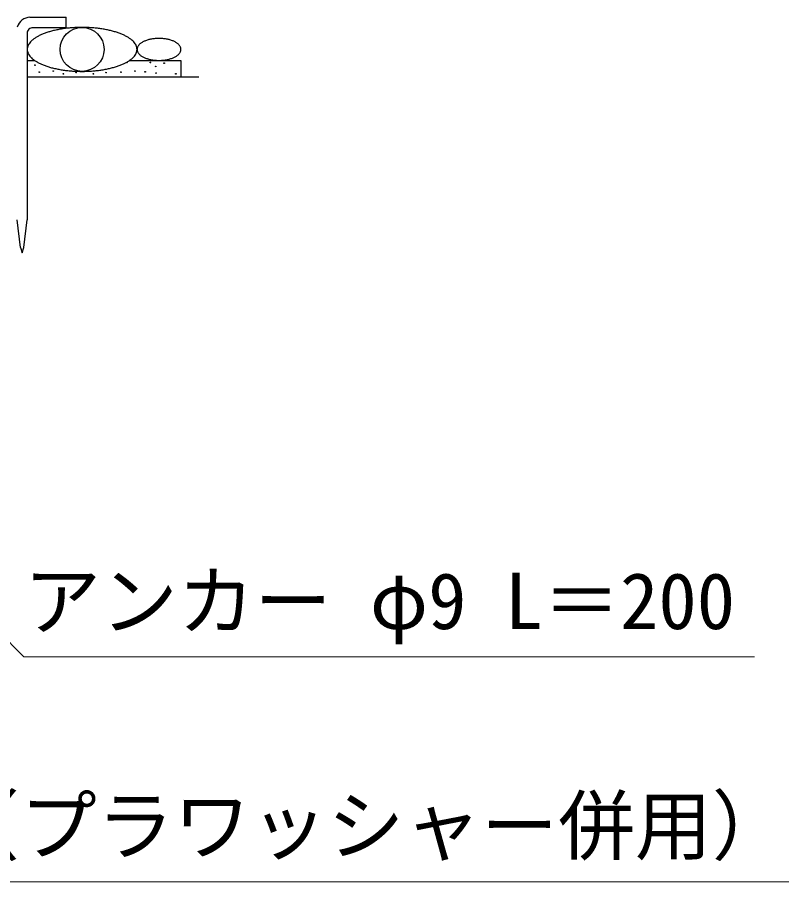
# Model space of a CAD drawing. Units: millimetres, scale not verified. Extents: x 200 to 8200, y 200 to 5838.
# Drawn here: x 3081 to 3783, y 2998 to 3785 of the extents above; entities that cross this region are included whole.
import ezdxf
from ezdxf.enums import TextEntityAlignment as Align

# ---------------------------------------------------------------- set-up
doc = ezdxf.new("R2010")
doc.units = ezdxf.units.MM
doc.header["$LTSCALE"] = 20
doc.layers.add('C-STR', color=7, linetype='Continuous', lineweight=25)
doc.layers.add('C-STR-HTXT', color=1, linetype='Continuous', lineweight=13)
doc.styles.add('ＭＳ ゴシック', font='')
doc.styles.get('ＭＳ ゴシック').set_extended_font_data('MS Gothic')

msp = doc.modelspace()

# ---------------------------------------------------------------- linework, layer by layer
at = {"layer": 'C-STR'}
for p, q in [((3092.25, 3785.19), (3125.19, 3785.19)), ((3125.19, 3775.58), (3125.19, 3785.19)), ((3125.19, 3775.58), (3095.14, 3775.58)), ((3089.73, 3770.6), (3089.73, 3600.6)), ((3089.73, 3745.93), (3096.43, 3745.93)), ((3183.03, 3745.93), (3229.73, 3745.93)), ((3229.73, 3745.93), (3229.73, 3730.93)), ((3089.73, 3730.93), (3246.11, 3730.93)), ((3083.73, 3575.6), (3080.73, 3600.6)), ((3086.73, 3575.6), (3089.73, 3600.6)), ((3083.73, 3575.6), (3085.23, 3570.6)), ((3085.23, 3570.6), (3086.73, 3575.6))]:
    msp.add_line(p, q, dxfattribs=at)
at = {"layer": 'C-STR', "color": 3}
msp.add_circle((3139.73, 3755.93), 20, dxfattribs=at)
at = {"layer": 'C-STR'}
for centre in [(3096.83, 3741.52), (3180.47, 3744.12), (3201.89, 3743.95), (3206.71, 3740.49), (3214.42, 3743.34), (3100.74, 3735.23), (3113.51, 3736.21), (3122.68, 3733.69), (3134.24, 3734.83), (3150.01, 3733.69), (3161.57, 3734.83), (3175.1, 3735.23), (3187.87, 3736.21), (3197.16, 3735.55), (3207.05, 3734.36), (3225.11, 3733.69)]:
    msp.add_circle(centre, 0.3, dxfattribs=at)
for centre, radius, start, end in [((3092.41, 3773.07), 12.12, 90.74558, 164.52089), ((3094.73, 3770.6), 5, 85.32404, 180), ((3130.54, 3702.65), 72.34, 105.62913, 108.49659), ((3133.45, 3692.1), 83.28, 102.99034, 105.60227), ((3135.78, 3681.86), 93.79, 100.55516, 102.96972), ((3137.51, 3672.42), 103.38, 98.27556, 100.53966), ((3138.67, 3664.26), 111.62, 96.11195, 98.26438), ((3139.35, 3657.79), 118.12, 94.03069, 96.10453), ((3139.65, 3653.36), 122.57, 92.00225, 94.02669), ((3139.73, 3651.18), 124.75, 89.9996, 92.00147), ((3139.73, 3651.38), 124.55, 87.99693, 90.002), ((3139.83, 3653.94), 121.98, 85.96843, 88.00263), ((3140.19, 3658.74), 117.17, 83.88707, 85.9777), ((3140.94, 3665.51), 110.36, 81.7233, 83.90037), ((3142.2, 3673.92), 101.86, 79.44349, 81.74129), ((3144.03, 3683.52), 92.09, 77.008, 79.46712), ((3146.45, 3693.85), 81.48, 74.36878, 77.03862), ((3149.46, 3704.4), 70.5, 71.46608, 74.4082), ((3106.93, 3749.75), 19.26, 130.54611, 137.45369), ((3110.77, 3745.17), 25.23, 124.65344, 130.42339), ((3114.91, 3739.1), 32.58, 119.68939, 124.55791), ((3119.13, 3731.59), 41.2, 115.4498, 119.61538), ((3123.25, 3722.8), 50.9, 111.77238, 115.39241), ((3127.1, 3713.03), 61.4, 108.53125, 111.7278), ((3152.97, 3714.71), 59.61, 68.22417, 71.51678), ((3156.88, 3724.34), 49.22, 64.54574, 68.28947), ((3161.03, 3732.93), 39.68, 60.3049, 64.62992), ((3165.25, 3740.22), 31.26, 55.33954, 60.41315), ((3169.35, 3746.04), 24.14, 49.44603, 55.47713), ((3173.12, 3750.37), 18.4, 42.38455, 49.61565), ((3207.49, 3737.69), 27.99, 106.08787, 109.24914), ((3208.32, 3734.77), 31.04, 103.11312, 106.06574), ((3208.93, 3732.07), 33.8, 100.3056, 103.09624), ((3209.35, 3729.74), 36.17, 97.62454, 100.29328), ((3209.59, 3727.89), 38.03, 95.03422, 97.6163), ((3209.7, 3726.62), 39.31, 92.50251, 95.02975), ((3209.73, 3726), 39.93, 89.99955, 92.50164), ((3209.73, 3726.06), 39.87, 87.49657, 90.00223), ((3209.77, 3726.79), 39.14, 84.96482, 87.50292), ((3209.89, 3728.16), 37.76, 82.37441, 84.97507), ((3210.16, 3730.1), 35.81, 79.69321, 82.38897), ((3210.61, 3732.5), 33.37, 76.88551, 79.71265), ((3211.26, 3735.24), 30.55, 73.91052, 76.91062), ((3212.13, 3738.19), 27.47, 70.72066, 73.94233), ((3097.91, 3755.92), 8.18, 167.61788, 179.9235), ((3098.94, 3755.66), 9.24, 156.12586, 167.43816), ((3100.86, 3754.77), 11.36, 146.08473, 155.92162), ((3103.57, 3752.89), 14.66, 137.60859, 145.89773), ((3176.39, 3753.28), 14.02, 33.91358, 42.5801), ((3178.98, 3754.98), 10.93, 23.88374, 34.10992), ((3180.76, 3755.74), 8.99, 12.40605, 24.02993), ((3181.63, 3755.93), 8.1, 0.01549, 12.44312), ((3194.79, 3755.93), 5.06, 170.05423, 179.96474), ((3195.16, 3755.85), 5.44, 160.53163, 169.96548), ((3195.85, 3755.6), 6.17, 151.75802, 160.418), ((3196.81, 3755.06), 7.28, 143.8896, 151.63954), ((3198.01, 3754.16), 8.78, 136.94236, 143.7791), ((3199.39, 3752.86), 10.67, 130.84531, 136.84569), ((3200.86, 3751.12), 12.95, 125.48889, 130.76379), ((3202.37, 3748.97), 15.57, 120.75597, 125.42158), ((3203.84, 3746.47), 18.48, 116.53747, 120.70109), ((3205.22, 3743.67), 21.59, 112.73815, 116.49309), ((3206.45, 3740.71), 24.8, 109.27742, 112.70255), ((3213.2, 3741.21), 24.27, 67.25955, 70.76048), ((3214.46, 3744.15), 21.07, 63.45979, 67.30897), ((3215.85, 3746.91), 17.98, 59.24083, 63.52062), ((3217.34, 3749.36), 15.11, 54.50753, 59.31492), ((3218.84, 3751.44), 12.54, 49.15104, 54.59628), ((3220.31, 3753.1), 10.33, 43.05461, 49.25439), ((3221.66, 3754.34), 8.5, 36.10924, 43.1693), ((3222.82, 3755.17), 7.07, 28.24439, 36.22647), ((3223.75, 3755.66), 6.02, 19.47579, 28.34819), ((3224.38, 3755.88), 5.35, 9.95796, 19.54493), ((3224.69, 3755.93), 5.04, 0.00711, 9.97393), ((3097.83, 3755.93), 8.1, 180.01549, 192.44312), ((3098.7, 3756.12), 8.99, 192.40605, 204.02993), ((3100.48, 3756.88), 10.93, 203.88374, 214.10992), ((3103.07, 3758.58), 14.02, 213.91358, 222.5801), ((3106.33, 3761.49), 18.4, 222.38455, 229.61565), ((3172.52, 3762.11), 19.26, 310.54611, 317.45369), ((3175.89, 3758.97), 14.66, 317.60859, 325.89773), ((3178.6, 3757.09), 11.36, 326.08473, 335.92162), ((3180.52, 3756.2), 9.24, 336.12586, 347.43816), ((3181.55, 3755.94), 8.18, 347.61788, 359.9235), ((3194.76, 3755.93), 5.04, 180.00711, 189.97393), ((3195.08, 3755.98), 5.35, 189.95796, 199.54493), ((3195.71, 3756.2), 6.02, 199.47579, 208.34819), ((3196.63, 3756.69), 7.07, 208.24439, 216.22647), ((3197.8, 3757.52), 8.5, 216.10924, 223.1693), ((3199.15, 3758.75), 10.33, 223.05461, 229.25439), ((3200.61, 3760.42), 12.54, 229.15104, 234.59628), ((3202.12, 3762.5), 15.11, 234.50753, 239.31492), ((3203.6, 3764.95), 17.98, 239.24083, 243.52062), ((3205, 3767.7), 21.07, 243.45979, 247.30897), ((3214.24, 3768.19), 21.59, 292.73815, 296.49309), ((3215.61, 3765.39), 18.48, 296.53747, 300.70109), ((3217.09, 3762.88), 15.57, 300.75597, 305.42158), ((3218.59, 3760.74), 12.95, 305.48889, 310.76379), ((3220.07, 3759), 10.67, 310.84531, 316.84569), ((3221.44, 3757.7), 8.78, 316.94236, 323.7791), ((3222.64, 3756.8), 7.28, 323.8896, 331.63954), ((3223.61, 3756.26), 6.17, 331.75802, 340.418), ((3224.3, 3756.01), 5.44, 340.53163, 349.96548), ((3224.66, 3755.93), 5.06, 350.05423, 359.96474), ((3110.11, 3765.82), 24.14, 229.44603, 235.47713), ((3114.21, 3771.64), 31.26, 235.33954, 240.41315), ((3118.43, 3778.93), 39.68, 240.3049, 244.62992), ((3122.58, 3787.51), 49.22, 244.54574, 248.28947), ((3126.49, 3797.14), 59.61, 248.22417, 251.51678), ((3130, 3807.45), 70.5, 251.46608, 254.4082), ((3148.92, 3809.21), 72.34, 285.62913, 288.49659), ((3152.35, 3798.83), 61.4, 288.53125, 291.7278), ((3156.2, 3789.06), 50.9, 291.77238, 295.39241), ((3160.33, 3780.27), 41.2, 295.4498, 299.61538), ((3164.55, 3772.76), 32.58, 299.68939, 304.55791), ((3168.68, 3766.69), 25.23, 304.65344, 310.42339), ((3206.25, 3770.65), 24.27, 247.25955, 250.76048), ((3207.33, 3773.67), 27.47, 250.72066, 253.94233), ((3208.19, 3776.62), 30.55, 253.91052, 256.91062), ((3208.85, 3779.36), 33.37, 256.88551, 259.71265), ((3209.29, 3781.76), 35.81, 259.69321, 262.38897), ((3209.56, 3783.7), 37.76, 262.37441, 264.97507), ((3209.69, 3785.07), 39.14, 264.96482, 267.50292), ((3209.73, 3785.8), 39.87, 267.49657, 270.00223), ((3209.73, 3785.86), 39.93, 269.99955, 272.50164), ((3209.76, 3785.24), 39.31, 272.50251, 275.02975), ((3209.86, 3783.97), 38.03, 275.03422, 277.6163), ((3210.11, 3782.12), 36.17, 277.62454, 280.29328), ((3210.52, 3779.79), 33.8, 280.3056, 283.09624), ((3211.14, 3777.09), 31.04, 283.11312, 286.06574), ((3211.97, 3774.17), 27.99, 286.08787, 289.24914), ((3213.01, 3771.15), 24.8, 289.27742, 292.70255), ((3133, 3818.01), 81.48, 254.36878, 257.03862), ((3135.43, 3828.34), 92.09, 257.008, 259.46712), ((3137.26, 3837.94), 101.86, 259.44349, 261.74129), ((3138.51, 3846.34), 110.36, 261.7233, 263.90037), ((3139.26, 3853.12), 117.17, 263.88707, 265.9777), ((3139.62, 3857.91), 121.98, 265.96843, 268.00263), ((3139.72, 3860.48), 124.55, 267.99693, 270.002), ((3139.73, 3860.68), 124.75, 269.9996, 272.00147), ((3139.8, 3858.5), 122.57, 272.00225, 274.02669), ((3140.11, 3854.06), 118.12, 274.03069, 276.10453), ((3140.78, 3847.6), 111.62, 276.11195, 278.26438), ((3141.95, 3839.44), 103.38, 278.27556, 280.53966), ((3143.68, 3830), 93.79, 280.55516, 282.96972), ((3146.01, 3819.76), 83.28, 282.99034, 285.60227)]:
    msp.add_arc(centre, radius, start, end, dxfattribs=at)
at = {"layer": 'C-STR-HTXT'}
for p, q in [((2898.5, 3391.35), (3086.79, 3202.46)), ((3086.79, 3202.46), (3751.79, 3202.46)), ((2803.05, 2997.71), (3783.05, 2997.71))]:
    msp.add_line(p, q, dxfattribs=at)

# ---------------------------------------------------------------- texts
at = {"layer": 'C-STR-HTXT', "color": 7, "style": 'ＭＳ ゴシック'}
for s, p in [('アンカー φ9 L＝200', (3086.79, 3212.46)), ('止め釘（プラワッシャー併用）', (2803.05, 3007.71))]:
    msp.add_text(s, height=51.32, dxfattribs=at).set_placement(p, align=Align.BOTTOM_LEFT)

doc.saveas('drawing.dxf')
